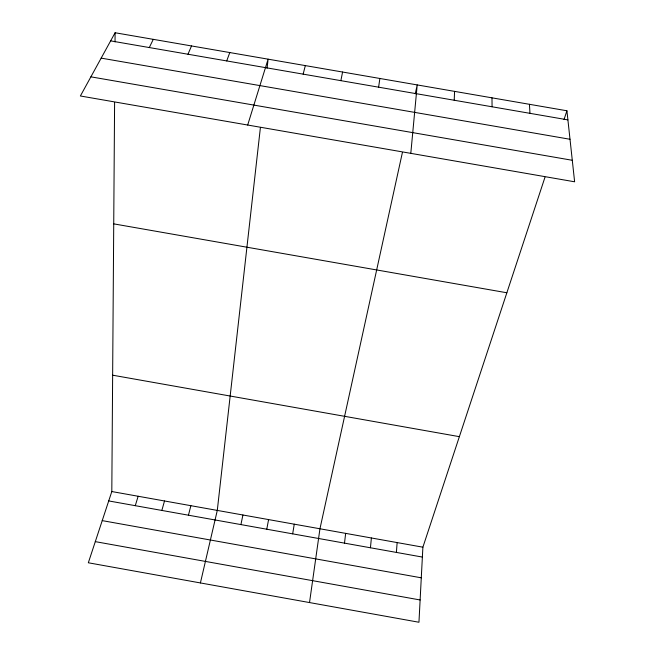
<?xml version="1.0" encoding="UTF-8"?>
<svg xmlns="http://www.w3.org/2000/svg" width="655" height="655" viewBox="0 0 655 655"><rect width="100%" height="100%" fill="white"/><g stroke="black" fill="none" stroke-linecap="round" stroke-linejoin="round"><path stroke-width="0.98" d="M545.001 177.186L422.893 547.187L418.954 622.25L88.327 562.776L111.808 491.545L114.6 102.458M115.034 41.928L115.1 32.75L566.919 110.777L574.623 181.795L80.377 95.982L115.1 32.75M454.21 100.248L454.578 91.372M396.398 552.419L397.135 542.577M410.8 153.352L417.21 84.921L415.262 93.812M370.443 547.768L371.385 537.968M260.379 127.774L217.288 510.409L200.405 582.942M267.084 68.202L268.1 59.171L247.688 125.031M344.497 543.126L345.66 533.366M309.52 602.567L319.951 528.773L402.416 152.435M378.606 87.18L379.875 78.477M292.67 533.85L294.259 524.172M266.781 529.215L268.583 519.587M340.862 80.655L342.581 72.034M240.917 524.59L242.923 514.994M303.15 74.138L305.328 65.598M188.444 515.198L190.883 505.685M161.851 510.433L164.511 500.969M135.274 505.676L138.148 496.253M564.029 119.521L566.919 110.777M226.712 60.931L229.79 52.556M187.977 54.234L191.522 45.948M149.291 47.553L153.286 39.349M110.638 40.872L567.91 119.89M101.165 58.123L570.006 139.269M90.889 76.84L572.29 160.287M113.724 223.863L506.855 292.769M112.644 375.192L459.368 436.664M111.808 491.545L422.893 547.187M108.714 500.928L422.377 557.069M102.221 520.619L421.288 577.816M95.294 541.636L420.125 599.972M529.437 104.301L529.969 113.34M491.987 97.832L492.069 106.79"/></g></svg>
